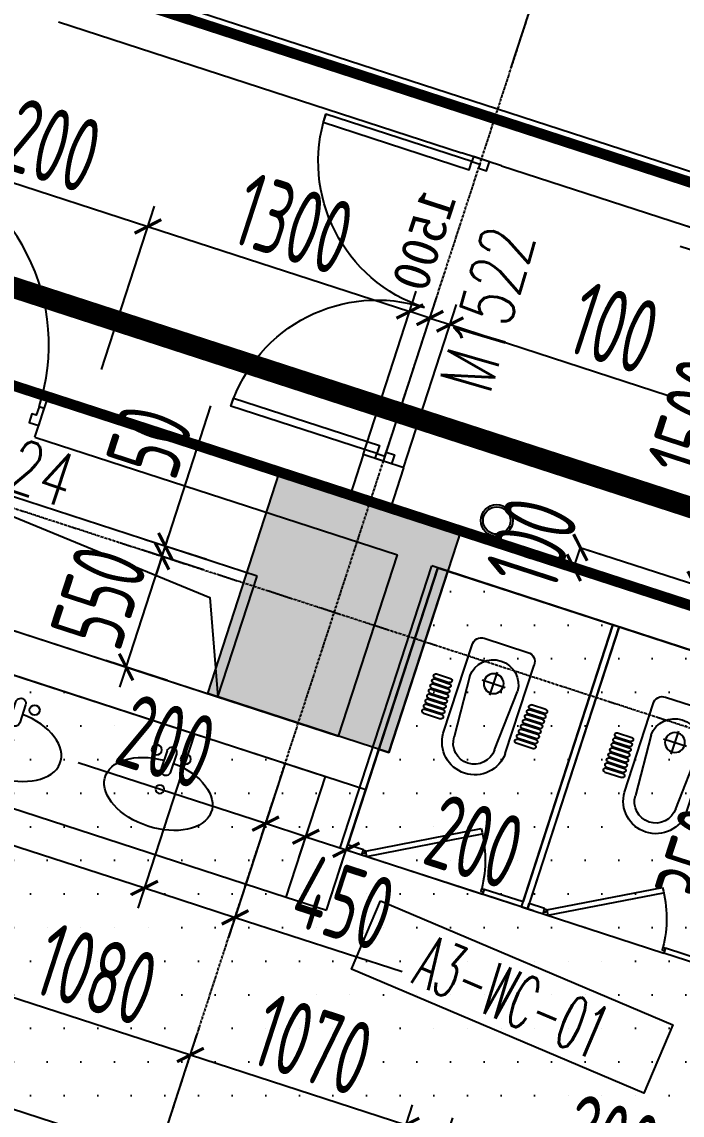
# Model space of a CAD drawing. Extents: x -3523 to 12007717, y -6694179 to 21431.
# Drawn here: x 11950025 to 11953143, y -6388192 to -6383028 of the extents above; entities that cross this region are included whole.
import ezdxf
from ezdxf.enums import TextEntityAlignment as Align
from ezdxf.xclip import XClip

# ---------------------------------------------------------------- set-up
doc = ezdxf.new("R2010")
doc.units = 0
doc.header["$LTSCALE"] = 10
doc.header["$MEASUREMENT"] = 0
doc.header["$XCLIPFRAME"] = 0
for name, pattern in [('A3-RG-axis-100$0$CENTER', [2, 1.25, -0.25, 0.25, -0.25]), ('A3-RI-4F$0$DASH', [0.35, 0.25, -0.1]), ('A3-RX-3F$0$AUDIT_I_130807214254-2', [0]), ('DASHED2', [0.375, 0.25, -0.125])]:
    doc.linetypes.add(name, pattern=pattern)
for name, color, linetype in [('A-CLOD', 200, 'Continuous'), ('A3-RB-4F-100$0$A-DIMS-100', 1, 'Continuous'), ('A3-RG-axis-100$0$A-GRID', 1, 'A3-RG-axis-100$0$CENTER'), ('A3-RI-4F$0$A-DOOR', 32, 'Continuous'), ('A3-RI-4F$0$A-FLOR', 2, 'Continuous'), ('A3-RI-4F$0$A-HATCH', 8, 'Continuous'), ('A3-RI-4F$0$A-WALL', 7, 'Continuous'), ('A3-RI-4F$0$A-WALL-FINI', 95, 'Continuous'), ('A3-RM-4F$0$0P-1', 191, 'Continuous'), ('A3-RM-4F$0$0P-FE-FH-V', 141, 'Continuous'), ('A3-RM-4F$0$A-EQPM', 55, 'Continuous'), ('A3-RS-1F$0$A-HATH-GRAY', 8, 'Continuous'), ('A3-RS-1F$0$A-WALL', 7, 'Continuous'), ('A3-RX-3F$0$A-FIXT', 55, 'Continuous'), ('A3-RX-3F$0$B1-WC-FIXT', 55, 'A3-RX-3F$0$AUDIT_I_130807214254-2'), ('A3-SYMB-4F-100$0$A-SYMB', 4, 'Continuous'), ('A3-SYMB-4F-100$0$A-SYMB-DOOR', 3, 'Continuous'), ('A3-SYMB-4F-100$0$A-SYMB-DOOR1', 3, 'Continuous'), ('A3-SYMB-4F-100$0$A-SYMB-DOOR2', 3, 'Continuous'), ('A3-SYMB-4F-100$0$A-SYMB-DOOR3', 3, 'Continuous'), ('A3-SYMB-4F-100$0$A-SYMB-NUMB-T', 4, 'Continuous')]:
    doc.layers.add(name, color=color, linetype=linetype)
doc.layers.add('A3-RI-4F$0$临时层', color=140, linetype='Continuous', plot=False)
doc.styles.add('A3-RB-4F-100$0$XD2008', font='xd-hzs.shx', dxfattribs={"width": 0.7, "bigfont": 'xd-hztxt.shx'})
doc.styles.add('A3-RI-4F$0$Standard', font='')
doc.styles.add('A3-SYMB-4F-100$0$ECADI-TXT', font='simplex.shx', dxfattribs={"bigfont": 'hztxt.shx'})
doc.styles.get('A3-RI-4F$0$Standard').set_extended_font_data('SimSun')
doc.dimstyles.new('A3-RB-4F-100$0$XD100$0', dxfattribs={"dimscale": 100, "dimtxt": 3.5, "dimasz": 1, "dimexe": 1, "dimexo": 2, "dimgap": 0.5, "dimtad": 1, "dimdec": 0, "dimdsep": 46, "dimtxsty": 'A3-RB-4F-100$0$XD2008', "dimblk1": 'A3-RB-4F-100$0$_ARCHTICK', "dimblk2": 'A3-RB-4F-100$0$_ARCHTICK', "dimsah": 1, "dimcen": 2.5, "dimclrt": 4, "dimaunit": 1, "dimadec": 0, "dimazin": 0, "dimtfac": 1, "dimtdec": 0, "dimtix": 1, "dimtmove": 0, "dimatfit": 3, "dimfxl": 0, "dimtolj": 1, "dimtzin": 0, "dimarcsym": 0})

# ---------------------------------------------------------------- blocks, each defined once
blk = doc.blocks.new('A3-RI-4F$0$J-单扇门-1000-1')
for points in [[(-1000, -82.1), (-973.7, -82.1), (-973.7, -40), (-952.6, -40), (-952.6, 2.1), (-1000, 2.1)], [(0, -82.1), (-26.3, -82.1), (-26.3, -40), (-47.4, -40), (-47.4, 2.1), (0, 2.1)], [(-26.3, -82.1), (-26.3, -1029.5), (-68.4, -1029.5), (-68.4, -82.1)]]:
    blk.add_lwpolyline(points, close=True)
blk.add_lwpolyline([(-973.7, -82.1, 0.414214), (-26.3, -1029.5)], format="xyb")
at = {"layer": 'Defpoints', "style": 'A3-RI-4F$0$Standard'}
blk.add_text('1000', height=175, rotation=360, dxfattribs=at).set_placement((-713, -242.3))
blk = doc.blocks.new('A3-RI-4F$0$J-双扇门-1500')
for points in [[(25, 80), (25, 805), (65, 805), (65, 80)], [(1475, 80), (1475, 805), (1435, 805), (1435, 80)], [(0, 80), (25, 80), (25, 40), (45, 40), (45, 0), (0, 0)], [(1500, 80), (1475, 80), (1475, 40), (1455, 40), (1455, 0), (1500, 0)]]:
    blk.add_lwpolyline(points, close=True)
for centre, start, end in [((25, 80), 0, 90), ((1475, 80), 90, 180)]:
    blk.add_arc(centre, 725, start, end)
at = {"layer": 'Defpoints', "style": 'A3-RI-4F$0$Standard'}
blk.add_text('1500', height=175, rotation=360, dxfattribs=at).set_placement((210.4, 93.8))
blk = doc.blocks.new('A3-RI-4F')
at = {"layer": 'A3-RI-4F$0$A-HATCH'}
h = blk.add_hatch(dxfattribs=at)
h.set_pattern_fill('DOTS', color=256, scale=100, style=0)
h.set_pattern_definition([(0, (0, 0), (79.375, 158.75), [0, -158.75])])
h.paths.add_polyline_path([(11946737.1, -6391577), (11948653, -6385680.5), (11951648.8, -6386653.9), (11951711, -6386463.8), (11951758.1, -6386479.1), (11952036.3, -6385623.2), (11956268.5, -6386998.3), (11953595.5, -6395224.9), (11948982.8, -6393726.2), (11949060.1, -6393488.4), (11949440.5, -6393612), (11949780.4, -6392565.9)])
h.paths.add_polyline_path([(11954460.7, -6392562), (11954831.5, -6391420.7), (11954137.3, -6391195.1), (11953766.4, -6392336.4)], flags=16)
at = {"layer": 'A3-RI-4F$0$A-DOOR'}
blk.add_line((11949197.3, -6384490.5), (11950148.4, -6384799.5), dxfattribs=at)
at = {"layer": 'A3-RI-4F$0$A-FLOR', "linetype": 'A3-RI-4F$0$DASH', "const_width": 50}
blk.add_lwpolyline([(11978173.5, -6391907.6), (11978173.5, -6391907.6), (11943983.5, -6380797), (11944800.8, -6378307.8), (11943489.7, -6377883.3), (11943489.7, -6377883.3), (11936318.7, -6375553.3), (11936423.8, -6375230), (11935995.8, -6375090.9), (11935887.7, -6375423.8)], dxfattribs=at)
at = {"layer": 'A3-RI-4F$0$A-HATCH'}
blk.add_lwpolyline([(11946737.1, -6391577), (11948653, -6385680.5), (11951648.8, -6386653.9), (11951711, -6386463.8), (11951758.1, -6386479.1), (11952036.3, -6385623.2), (11956268.5, -6386998.3), (11953595.5, -6395224.9), (11948982.8, -6393726.2), (11949060.1, -6393488.4), (11949440.5, -6393612), (11949780.4, -6392565.9)], close=True, dxfattribs=at)
at = {"layer": 'A3-RI-4F$0$A-WALL'}
for p, q in [((11950260, -6382838), (11962623.7, -6386855.2)), ((11950198.2, -6383028.2), (11952100.3, -6383646.2)), ((11952290.6, -6383707.9), (11952100.2, -6383646.1)), ((11952290.5, -6383708), (11962561.9, -6387045.4)), ((11950086.6, -6384989.7), (11950148.4, -6384799.5)), ((11950148.4, -6384799.5), (11951576.8, -6385263.6)), ((11950086.6, -6384989.7), (11951798.5, -6385545.9)), ((11951576.8, -6385263.6), (11951638.4, -6385073.2)), ((11951828.6, -6385135), (11951636.7, -6385072.6)), ((11951767, -6385325.4), (11951828.6, -6385135)), ((11951767, -6385325.4), (11956520.5, -6386869.9)), ((11948714.8, -6385490.3), (11951520.4, -6386401.9)), ((11951520.4, -6386401.9), (11951798.5, -6385545.9)), ((11951463.4, -6387224.5), (11951988.7, -6385607.7)), ((11951988.7, -6385607.7), (11956268.5, -6386998.3)), ((11948653, -6385680.5), (11951458.6, -6386592.1)), ((11951273.2, -6387162.7), (11951458.6, -6386592.1)), ((11951273.2, -6387162.7), (11951463.4, -6387224.5)), ((11949001.4, -6387844.1), (11951873.6, -6388777.3))]:
    blk.add_line(p, q, dxfattribs=at)
at = {"layer": 'A3-RI-4F$0$A-WALL-FINI'}
blk.add_line((11950275.4, -6382790.5), (11966443.6, -6388043.7), dxfattribs=at)
at = {"layer": 'A3-RI-4F$0$临时层', "color": 5, "linetype": 'A3-RI-4F$0$DASH', "const_width": 50}
blk.add_lwpolyline([(11943538.6, -6382651.8), (11959991.8, -6387997.8)], dxfattribs=at)
at = {"layer": 'A3-RI-4F$0$临时层'}
blk.add_circle((11952267.6, -6385383.8), 75, dxfattribs=at)
at = {"layer": 'A3-RI-4F$0$A-DOOR', "xscale": -1, "rotation": 72.000000003135}
blk.add_blockref('A3-RI-4F$0$J-双扇门-1500', (11952233.4, -6383689.3), dxfattribs=at)
at = {"layer": 'A3-RI-4F$0$A-DOOR', "rotation": 161.9999999987661}
blk.add_blockref('A3-RI-4F$0$J-单扇门-1000-1', (11949154.1, -6384623.6), dxfattribs=at)
blk = doc.blocks.new('A3-RG-axis-100')
at = {"layer": 'A3-RG-axis-100$0$A-GRID'}
for p, q in [((11908702.6, -6371911.2), (12006585.7, -6403715.4)), ((11947019.4, -6399607.3), (11953753.8, -6378881))]:
    blk.add_line(p, q, dxfattribs=at)
blk = doc.blocks.new('A3-SYMB-4F-100$0$ECADI-TAG-DOOR')
at = {"layer": 'A3-SYMB-4F-100$0$A-SYMB-DOOR', "style": 'A3-SYMB-4F-100$0$ECADI-TXT', "width": 0.7}
for tag, p in [('门窗主编号1', (-6.414, 7.257)), ('门窗主编号2', (2.085, 7.257))]:
    blk.add_attdef(tag, p, '', height=2.5, dxfattribs=at)
at = {"layer": 'A3-SYMB-4F-100$0$A-SYMB-DOOR', "style": 'A3-SYMB-4F-100$0$ECADI-TXT', "width": 0.7, "flags": 1}
for tag, p in [('洞口尺寸(宽X高)', (-6.416, 1.62)), ('备注', (-6.394, -1.213))]:
    blk.add_attdef(tag, p, '', height=2.5, dxfattribs=at)
at = {"layer": 'A3-SYMB-4F-100$0$A-SYMB-DOOR1', "style": 'A3-SYMB-4F-100$0$ECADI-TXT', "width": 0.7}
blk.add_attdef('门窗辅编号1', (-6.414, 4.413), '', height=2.5, dxfattribs=at)
at = {"layer": 'A3-SYMB-4F-100$0$A-SYMB-DOOR2', "style": 'A3-SYMB-4F-100$0$ECADI-TXT', "width": 0.7}
blk.add_attdef('门窗辅编号2', (-2.861, 4.413), '', height=2.5, dxfattribs=at)
at = {"layer": 'A3-SYMB-4F-100$0$A-SYMB-DOOR3', "style": 'A3-SYMB-4F-100$0$ECADI-TXT', "width": 0.7}
blk.add_attdef('门窗辅编号3', (2.323, 4.413), '', height=2.5, dxfattribs=at)
blk = doc.blocks.new('A3-SYMB-4F-100$0$ECADI-TAG-CODE')
at = {"layer": 'A3-SYMB-4F-100$0$A-SYMB-NUMB-T', "color": 1}
blk.add_lwpolyline([(0, 3.5), (15, 3.5), (15, 0), (0, 0)], close=True, dxfattribs=at)
at = {"layer": 'A3-SYMB-4F-100$0$A-SYMB-NUMB-T', "style": 'A3-SYMB-4F-100$0$ECADI-TXT', "width": 0.7}
blk.add_attdef('CODE', text='', height=2.5, dxfattribs=at).set_placement((7.5, 1.75), align=Align.MIDDLE_CENTER)
blk = doc.blocks.new('A3-SYMB-4F-100')
at = {"layer": 'A3-SYMB-4F-100$0$A-SYMB'}
ref = blk.add_blockref('A3-SYMB-4F-100$0$ECADI-TAG-CODE', (11951581.4, -6387502.3), dxfattribs=dict(at, xscale=100.0000000100172, yscale=100.0000000002328, zscale=100, rotation=337))
ref.add_attrib('CODE', 'A3-WC-01', dxfattribs={"layer": 'A3-SYMB-4F-100$0$A-SYMB-NUMB-T', "height": 250, "rotation": 337, "style": 'A3-SYMB-4F-100$0$ECADI-TXT', "width": 0.5}).set_placement((11952340.2, -6387634.2), align=Align.MIDDLE_CENTER)
at = {"layer": 'A3-SYMB-4F-100$0$A-SYMB-DOOR'}
ref = blk.add_blockref('A3-SYMB-4F-100$0$ECADI-TAG-DOOR', (11953216.1, -6384027.8), dxfattribs=dict(at, xscale=99.9999999999729, yscale=100, zscale=100, rotation=73.78205870423896))
ref.add_attrib('门窗主编号1', 'M1522', dxfattribs={"height": 250, "rotation": 73.7821, "style": 'A3-SYMB-4F-100$0$ECADI-TXT', "width": 0.7}).set_placement((11952452.4, -6384045.2), align=Align.RIGHT)
ref = blk.add_blockref('A3-SYMB-4F-100$0$ECADI-TAG-DOOR', (11949551.8, -6385867.4, -333.3), dxfattribs=dict(at, xscale=99.99999999997296, yscale=100, zscale=100, rotation=342))
ref.add_attrib('门窗主编号1', 'FM丙', dxfattribs={"height": 250, "rotation": 342, "style": 'A3-SYMB-4F-100$0$ECADI-TXT', "width": 0.7}).set_placement((11949558.1, -6385103.6, -333.3), align=Align.RIGHT)
ref.add_attrib('门窗主编号2', '1224', (11949650.9, -6385138.1), dxfattribs={"height": 250, "rotation": 342, "style": 'A3-SYMB-4F-100$0$ECADI-TXT', "width": 0.7})
blk = doc.blocks.new('A3-RM-4F$0$DFA')
at = {"layer": 'A3-RM-4F$0$0P-FE-FH-V'}
for radius in [75, 65]:
    blk.add_circle((0, 0), radius, dxfattribs=at)
blk = doc.blocks.new('A3-RM-4F')
at = {"layer": 'A3-RM-4F$0$A-EQPM'}
blk.add_lwpolyline([(11951135.2, -6385645.8), (11948900.2, -6384919.6), (11948714.8, -6385490.3), (11950949.7, -6386216.5)], close=True, dxfattribs=at)
blk.add_lwpolyline([(11948900.2, -6384919.6), (11950912.4, -6385746.7), (11950949.7, -6386216.5)], dxfattribs=at)
at = {"layer": 'A3-RM-4F$0$0P-1'}
blk.add_blockref('A3-RM-4F$0$DFA', (11952267.6, -6385383.8), dxfattribs=at)
blk = doc.blocks.new('A3-RB-4F-100$0$_ARCHTICK')
at = {"color": 0, "linetype": 'ByBlock', "const_width": 0.15}
blk.add_lwpolyline([(-0.5, -0.5), (0.5, 0.5)], dxfattribs=at)
blk = doc.blocks.new('*D2632')
at = {"layer": 'A3-RB-4F-100$0$A-DIMS-100', "color": 0, "lineweight": -2}
for p, q in [((11949669.5, -6387956), (11949824.4, -6387479.2)), ((11949793.5, -6387574.4), (11950820.7, -6387908.1)), ((11950696.7, -6388289.7), (11950851.6, -6387813))]:
    blk.add_line(p, q, dxfattribs=at)
at = {"layer": 'Defpoints', "color": 0}
for p in [(11950820.7, -6387908.1), (11949607.7, -6388146.2), (11950634.9, -6388479.9)]:
    blk.add_point(p, dxfattribs=at)
at = {"layer": 'A3-RB-4F-100$0$A-DIMS-100', "color": 0, "lineweight": -2, "xscale": 100, "yscale": 100, "zscale": 100}
for p, rotation in [((11949793.5, -6387574.4), 161.9999999996428), ((11950820.7, -6387908.1), 341.9999999996427)]:
    blk.add_blockref('A3-RB-4F-100$0$_ARCHTICK', p, dxfattribs=dict(at, rotation=rotation))
at = {"layer": 'A3-RB-4F-100$0$A-DIMS-100', "color": 4, "insert": (11950376.6, -6387527.2), "char_height": 350, "attachment_point": 5, "rotation": 342, "style": 'A3-RB-4F-100$0$XD2008'}
blk.add_mtext('\\A1;1080', dxfattribs=at)
blk = doc.blocks.new('*D2633')
at = {"layer": 'A3-RB-4F-100$0$A-DIMS-100', "color": 0, "lineweight": -2}
for p, q in [((11950696.7, -6388289.7), (11950851.6, -6387813)), ((11950820.7, -6387908.1), (11951838.3, -6388238.7)), ((11951714.3, -6388620.4), (11951869.2, -6388143.6))]:
    blk.add_line(p, q, dxfattribs=at)
at = {"layer": 'Defpoints', "color": 0}
for p in [(11951838.3, -6388238.7), (11950634.9, -6388479.9), (11951652.5, -6388810.6)]:
    blk.add_point(p, dxfattribs=at)
at = {"layer": 'A3-RB-4F-100$0$A-DIMS-100', "color": 0, "lineweight": -2, "xscale": 100, "yscale": 100, "zscale": 100}
for p, rotation in [((11950820.7, -6387908.1), 161.9999999996282), ((11951838.3, -6388238.7), 341.9999999996281)]:
    blk.add_blockref('A3-RB-4F-100$0$_ARCHTICK', p, dxfattribs=dict(at, rotation=rotation))
at = {"layer": 'A3-RB-4F-100$0$A-DIMS-100', "color": 4, "insert": (11951399, -6387859.4), "char_height": 350, "attachment_point": 5, "rotation": 342, "style": 'A3-RB-4F-100$0$XD2008'}
blk.add_mtext('\\A1;1070', dxfattribs=at)
blk = doc.blocks.new('*D2634')
at = {"layer": 'A3-RB-4F-100$0$A-DIMS-100', "color": 0, "lineweight": -2}
for p, q in [((11951714.3, -6388620.4), (11951869.2, -6388143.6)), ((11951838.3, -6388238.7), (11952028.5, -6388300.5)), ((11951904.5, -6388682.2), (11952059.4, -6388205.4)), ((11952028.5, -6388300.5), (11953081, -6388642.5))]:
    blk.add_line(p, q, dxfattribs=at)
at = {"layer": 'Defpoints', "color": 0}
for p in [(11952028.5, -6388300.5), (11951652.5, -6388810.6), (11951842.7, -6388872.4)]:
    blk.add_point(p, dxfattribs=at)
at = {"layer": 'A3-RB-4F-100$0$A-DIMS-100', "color": 0, "lineweight": -2, "xscale": 100, "yscale": 100, "zscale": 100}
for p, rotation in [((11951838.3, -6388238.7), 161.9999999997161), ((11952028.5, -6388300.5), 341.9999999997161)]:
    blk.add_blockref('A3-RB-4F-100$0$_ARCHTICK', p, dxfattribs=dict(at, rotation=rotation))
at = {"layer": 'A3-RB-4F-100$0$A-DIMS-100', "color": 4, "insert": (11952803.4, -6388315.7), "char_height": 350, "attachment_point": 5, "rotation": 342, "style": 'A3-RB-4F-100$0$XD2008'}
blk.add_mtext('\\A1;200', dxfattribs=at)
blk = doc.blocks.new('*D2675')
at = {"layer": 'A3-RB-4F-100$0$A-DIMS-100', "color": 0, "lineweight": -2}
for p, q in [((11951335, -6386972.5), (11951396.8, -6386782.3)), ((11951525.2, -6387034.3), (11951587, -6386844.1)), ((11951365.9, -6386877.4), (11951556.1, -6386939.2)), ((11951556.1, -6386939.2), (11952440.6, -6387226.6))]:
    blk.add_line(p, q, dxfattribs=at)
at = {"layer": 'Defpoints', "color": 0}
for p in [(11951556.1, -6386939.2), (11951273.2, -6387162.7), (11951463.4, -6387224.5)]:
    blk.add_point(p, dxfattribs=at)
at = {"layer": 'A3-RB-4F-100$0$A-DIMS-100', "color": 0, "lineweight": -2, "xscale": 100, "yscale": 100, "zscale": 100}
for p, rotation in [((11951365.9, -6386877.4), 161.9999999999443), ((11951556.1, -6386939.2), 341.9999999999443)]:
    blk.add_blockref('A3-RB-4F-100$0$_ARCHTICK', p, dxfattribs=dict(at, rotation=rotation))
at = {"layer": 'A3-RB-4F-100$0$A-DIMS-100', "color": 4, "insert": (11952163, -6386899.8), "char_height": 350, "attachment_point": 5, "rotation": 342, "style": 'A3-RB-4F-100$0$XD2008'}
blk.add_mtext('\\A1;200', dxfattribs=at)
blk = doc.blocks.new('*D2676')
at = {"layer": 'A3-RB-4F-100$0$A-DIMS-100', "color": 0, "lineweight": -2}
for p, q in [((11951175.7, -6386815.6), (11950291.2, -6386528.2)), ((11951144.8, -6386910.7), (11951206.6, -6386720.5)), ((11951335, -6386972.5), (11951396.8, -6386782.3)), ((11951365.9, -6386877.4), (11951175.7, -6386815.6))]:
    blk.add_line(p, q, dxfattribs=at)
at = {"layer": 'Defpoints', "color": 0}
for p in [(11951365.9, -6386877.4), (11951083, -6387100.9), (11951273.2, -6387162.7)]:
    blk.add_point(p, dxfattribs=at)
at = {"layer": 'A3-RB-4F-100$0$A-DIMS-100', "color": 0, "lineweight": -2, "xscale": 100, "yscale": 100, "zscale": 100}
for p, rotation in [((11951175.7, -6386815.6), 161.999999999942), ((11951365.9, -6386877.4), 341.999999999942)]:
    blk.add_blockref('A3-RB-4F-100$0$_ARCHTICK', p, dxfattribs=dict(at, rotation=rotation))
at = {"layer": 'A3-RB-4F-100$0$A-DIMS-100', "color": 4, "insert": (11950707.8, -6386427), "char_height": 350, "attachment_point": 5, "rotation": 342, "style": 'A3-RB-4F-100$0$XD2008'}
blk.add_mtext('\\A1;200', dxfattribs=at)
blk = doc.blocks.new('*D2678')
at = {"layer": 'A3-RB-4F-100$0$A-DIMS-100', "color": 0, "lineweight": -2}
for p, q in [((11949259.1, -6384300.2), (11949509.9, -6383528.5)), ((11949479, -6383623.6), (11950620.2, -6383994.4)), ((11950400.4, -6384671), (11950651.1, -6383899.3))]:
    blk.add_line(p, q, dxfattribs=at)
at = {"layer": 'Defpoints', "color": 0}
for p in [(11950620.2, -6383994.4), (11949197.3, -6384490.5), (11950338.6, -6384861.3)]:
    blk.add_point(p, dxfattribs=at)
at = {"layer": 'A3-RB-4F-100$0$A-DIMS-100', "color": 0, "lineweight": -2, "xscale": 100, "yscale": 100, "zscale": 100}
for p, rotation in [((11949479, -6383623.6), 162.000663046633), ((11950620.2, -6383994.4), 342.000663046633)]:
    blk.add_blockref('A3-RB-4F-100$0$_ARCHTICK', p, dxfattribs=dict(at, rotation=rotation))
at = {"layer": 'A3-RB-4F-100$0$A-DIMS-100', "color": 4, "insert": (11950119.1, -6383595.1), "char_height": 350, "attachment_point": 5, "rotation": 342.0007, "style": 'A3-RB-4F-100$0$XD2008'}
blk.add_mtext('\\A1;1200', dxfattribs=at)
blk = doc.blocks.new('*D2679')
at = {"layer": 'A3-RB-4F-100$0$A-DIMS-100', "color": 0, "lineweight": -2}
for p, q in [((11950400.4, -6384671), (11950651.1, -6383899.3)), ((11950620.2, -6383994.4), (11951856.6, -6384396.2)), ((11951636.8, -6385072.8), (11951887.5, -6384301))]:
    blk.add_line(p, q, dxfattribs=at)
at = {"layer": 'Defpoints', "color": 0}
for p in [(11951856.6, -6384396.2), (11950338.6, -6384861.3), (11951575, -6385263)]:
    blk.add_point(p, dxfattribs=at)
at = {"layer": 'A3-RB-4F-100$0$A-DIMS-100', "color": 0, "lineweight": -2, "xscale": 100, "yscale": 100, "zscale": 100}
for p, rotation in [((11950620.2, -6383994.4), 162.0006630466269), ((11951856.6, -6384396.2), 342.0006630466269)]:
    blk.add_blockref('A3-RB-4F-100$0$_ARCHTICK', p, dxfattribs=dict(at, rotation=rotation))
at = {"layer": 'A3-RB-4F-100$0$A-DIMS-100', "color": 4, "insert": (11951308, -6383981.3), "char_height": 350, "attachment_point": 5, "rotation": 342.0007, "style": 'A3-RB-4F-100$0$XD2008'}
blk.add_mtext('\\A1;1300', dxfattribs=at)
blk = doc.blocks.new('*D2680')
at = {"layer": 'A3-RB-4F-100$0$A-DIMS-100', "color": 0, "lineweight": -2}
for p, q in [((11951731.9, -6385103.7), (11951982.6, -6384331.9)), ((11951826.8, -6385134.5), (11952077.5, -6384362.8)), ((11951951.7, -6384427.1), (11951856.6, -6384396.2)), ((11951951.7, -6384427.1), (11952046.6, -6384457.9)), ((11952046.6, -6384457.9), (11953077, -6384792.6))]:
    blk.add_line(p, q, dxfattribs=at)
at = {"layer": 'Defpoints', "color": 0}
for p in [(11952046.6, -6384457.9), (11951670.1, -6385293.9), (11951765, -6385324.7)]:
    blk.add_point(p, dxfattribs=at)
at = {"layer": 'A3-RB-4F-100$0$A-DIMS-100', "color": 0, "lineweight": -2, "xscale": 100, "yscale": 100, "zscale": 100}
for p, rotation in [((11951951.7, -6384427.1), 342.0006630466531), ((11952046.6, -6384457.9), 162.0006630466531)]:
    blk.add_blockref('A3-RB-4F-100$0$_ARCHTICK', p, dxfattribs=dict(at, rotation=rotation))
at = {"layer": 'A3-RB-4F-100$0$A-DIMS-100', "color": 4, "insert": (11952821.5, -6384473.1), "char_height": 350, "attachment_point": 5, "rotation": 342.0007, "style": 'A3-RB-4F-100$0$XD2008'}
blk.add_mtext('\\A1;100', dxfattribs=at)
blk = doc.blocks.new('*D2716')
at = {"layer": 'A3-RB-4F-100$0$A-DIMS-100', "color": 0, "lineweight": -2}
for p, q in [((11953133.9, -6384087.2), (11953760.6, -6384290.8)), ((11953201.9, -6385686.5), (11953665.4, -6384259.9)), ((11952670.3, -6385513.7), (11953297, -6385717.4))]:
    blk.add_line(p, q, dxfattribs=at)
at = {"layer": 'Defpoints', "color": 0}
for p in [(11952943.6, -6384025.4), (11953665.4, -6384259.9), (11952480.1, -6385451.9)]:
    blk.add_point(p, dxfattribs=at)
at = {"layer": 'A3-RB-4F-100$0$A-DIMS-100', "color": 0, "lineweight": -2, "xscale": 100, "yscale": 100, "zscale": 100}
for p, rotation in [((11953665.4, -6384259.9), 72.0000000000273), ((11953201.9, -6385686.5), 252.0000000000273)]:
    blk.add_blockref('A3-RB-4F-100$0$_ARCHTICK', p, dxfattribs=dict(at, rotation=rotation))
at = {"layer": 'A3-RB-4F-100$0$A-DIMS-100', "color": 4, "insert": (11953219.7, -6384903.7), "char_height": 350, "attachment_point": 5, "rotation": 72, "style": 'A3-RB-4F-100$0$XD2008'}
blk.add_mtext('\\A1;1500', dxfattribs=at)
blk = doc.blocks.new('*D2717')
at = {"layer": 'A3-RB-4F-100$0$A-DIMS-100', "color": 0, "lineweight": -2}
for p, q in [((11952631.3, -6385606.2), (11952662.2, -6385511.1)), ((11952670.3, -6385513.7), (11952757.3, -6385542)), ((11952639.4, -6385608.9), (11952726.4, -6385637.1))]:
    blk.add_line(p, q, dxfattribs=at)
at = {"layer": 'Defpoints', "color": 0}
for p in [(11952480.1, -6385451.9), (11952662.2, -6385511.1), (11952449.2, -6385547.1)]:
    blk.add_point(p, dxfattribs=at)
at = {"layer": 'A3-RB-4F-100$0$A-DIMS-100', "color": 0, "lineweight": -2, "xscale": 100, "yscale": 100, "zscale": 100}
for p, rotation in [((11952662.2, -6385511.1), 72.0000000000323), ((11952631.3, -6385606.2), 252.0000000000323)]:
    blk.add_blockref('A3-RB-4F-100$0$_ARCHTICK', p, dxfattribs=dict(at, rotation=rotation))
at = {"layer": 'A3-RB-4F-100$0$A-DIMS-100', "color": 4, "insert": (11952432.8, -6385489.1), "char_height": 350, "attachment_point": 5, "rotation": 72, "style": 'A3-RB-4F-100$0$XD2008'}
blk.add_mtext('\\A1;100', dxfattribs=at)
blk = doc.blocks.new('*D3159')
at = {"layer": 'A3-RB-4F-100$0$A-DIMS-100', "color": 0, "lineweight": -2}
for p, q in [((11953739, -6386176.4), (11953630.9, -6386509.3)), ((11954170.6, -6386316.7), (11953643.9, -6386145.5)), ((11954062.5, -6386649.5), (11953535.8, -6386478.4)), ((11953630.9, -6386509.3), (11953343.5, -6387393.8))]:
    blk.add_line(p, q, dxfattribs=at)
at = {"layer": 'Defpoints', "color": 0}
for p in [(11953739, -6386176.4), (11954360.8, -6386378.5), (11954252.7, -6386711.3)]:
    blk.add_point(p, dxfattribs=at)
at = {"layer": 'A3-RB-4F-100$0$A-DIMS-100', "color": 0, "lineweight": -2, "xscale": 100, "yscale": 100, "zscale": 100}
for p, rotation in [((11953739, -6386176.4), 72.00000000013112), ((11953630.9, -6386509.3), 252.0000000001311)]:
    blk.add_blockref('A3-RB-4F-100$0$_ARCHTICK', p, dxfattribs=dict(at, rotation=rotation))
at = {"layer": 'A3-RB-4F-100$0$A-DIMS-100', "color": 4, "insert": (11953242.3, -6386977.1), "char_height": 350, "attachment_point": 5, "rotation": 72, "style": 'A3-RB-4F-100$0$XD2008'}
blk.add_mtext('\\A1;350', dxfattribs=at)
blk = doc.blocks.new('*D3162')
at = {"layer": 'A3-RB-4F-100$0$A-DIMS-100', "color": 0, "lineweight": -2}
for p, q in [((11953164.8, -6383992.1), (11954425.9, -6384401.8)), ((11953133.9, -6384087.2), (11954395, -6384496.9)), ((11954330.8, -6384370.9), (11954361.7, -6384275.8)), ((11954330.8, -6384370.9), (11954299.9, -6384466)), ((11954299.9, -6384466), (11953918.1, -6385641.2))]:
    blk.add_line(p, q, dxfattribs=at)
at = {"layer": 'Defpoints', "color": 0}
for p in [(11952974.5, -6383930.3), (11952943.6, -6384025.4), (11954330.8, -6384370.9)]:
    blk.add_point(p, dxfattribs=at)
at = {"layer": 'A3-RB-4F-100$0$A-DIMS-100', "color": 0, "lineweight": -2, "xscale": 100, "yscale": 100, "zscale": 100}
for p, rotation in [((11954330.8, -6384370.9), 252.0000000001236), ((11954299.9, -6384466), 72.00000000012365)]:
    blk.add_blockref('A3-RB-4F-100$0$_ARCHTICK', p, dxfattribs=dict(at, rotation=rotation))
at = {"layer": 'A3-RB-4F-100$0$A-DIMS-100', "color": 4, "insert": (11953809.6, -6385246.7), "char_height": 350, "attachment_point": 5, "rotation": 72, "style": 'A3-RB-4F-100$0$XD2008'}
blk.add_mtext('\\A1;100', dxfattribs=at)
blk = doc.blocks.new('*D2399')
at = {"layer": 'A3-RB-4F-100$0$A-DIMS-100', "color": 0, "lineweight": -2}
for p, q in [((11950337.3, -6382600.1), (11950487.9, -6382136.6)), ((11950457, -6382231.7), (11952454.2, -6382880.6)), ((11952334.5, -6383249.1), (11952485.1, -6382785.5))]:
    blk.add_line(p, q, dxfattribs=at)
at = {"layer": 'Defpoints', "color": 0}
for p in [(11950275.5, -6382790.3), (11952454.2, -6382880.6), (11952272.7, -6383439.3)]:
    blk.add_point(p, dxfattribs=at)
at = {"layer": 'A3-RB-4F-100$0$A-DIMS-100', "color": 0, "lineweight": -2, "xscale": 100, "yscale": 100, "zscale": 100}
for p, rotation in [((11950457, -6382231.7), 161.9999999999571), ((11952454.2, -6382880.6), 341.9999999999571)]:
    blk.add_blockref('A3-RB-4F-100$0$_ARCHTICK', p, dxfattribs=dict(at, rotation=rotation))
at = {"layer": 'A3-RB-4F-100$0$A-DIMS-100', "color": 4, "insert": (11951525.1, -6382342.2), "char_height": 350, "attachment_point": 5, "rotation": 342, "style": 'A3-RB-4F-100$0$XD2008'}
blk.add_mtext('\\A1;2100', dxfattribs=at)
blk = doc.blocks.new('*D2501')
at = {"layer": 'A3-RB-4F-100$0$A-DIMS-100', "color": 0, "lineweight": -2}
for p, q in [((11948653, -6385680.5), (11948385.5, -6386503.5)), ((11950840.4, -6386391.2), (11950573, -6387214.3)), ((11948416.4, -6386408.4), (11950603.9, -6387119.2))]:
    blk.add_line(p, q, dxfattribs=at)
at = {"layer": 'Defpoints', "color": 0}
for p in [(11948714.8, -6385490.3), (11950902.2, -6386201), (11950603.9, -6387119.2)]:
    blk.add_point(p, dxfattribs=at)
at = {"layer": 'A3-RB-4F-100$0$A-DIMS-100', "color": 0, "lineweight": -2, "xscale": 100, "yscale": 100, "zscale": 100}
for p, rotation in [((11948416.4, -6386408.4), 161.9999999999085), ((11950603.9, -6387119.2), 341.9999999999085)]:
    blk.add_blockref('A3-RB-4F-100$0$_ARCHTICK', p, dxfattribs=dict(at, rotation=rotation))
at = {"layer": 'A3-RB-4F-100$0$A-DIMS-100', "color": 4, "insert": (11949579.7, -6386549.8), "char_height": 350, "attachment_point": 5, "rotation": 342, "style": 'A3-RB-4F-100$0$XD2008'}
blk.add_mtext('\\A1;2300', dxfattribs=at)
blk = doc.blocks.new('*D2502')
at = {"layer": 'A3-RB-4F-100$0$A-DIMS-100', "color": 0, "lineweight": -2}
for p, q in [((11950840.4, -6386391.2), (11950573, -6387214.3)), ((11951268.4, -6386530.3), (11951000.9, -6387353.3)), ((11950603.9, -6387119.2), (11951031.8, -6387258.2)), ((11951031.8, -6387258.2), (11951821.2, -6387514.7))]:
    blk.add_line(p, q, dxfattribs=at)
at = {"layer": 'Defpoints', "color": 0}
for p in [(11950902.2, -6386201), (11951330.2, -6386340.1), (11951031.8, -6387258.2)]:
    blk.add_point(p, dxfattribs=at)
at = {"layer": 'A3-RB-4F-100$0$A-DIMS-100', "color": 0, "lineweight": -2, "xscale": 100, "yscale": 100, "zscale": 100}
for p, rotation in [((11950603.9, -6387119.2), 161.999999999943), ((11951031.8, -6387258.2), 341.999999999943)]:
    blk.add_blockref('A3-RB-4F-100$0$_ARCHTICK', p, dxfattribs=dict(at, rotation=rotation))
at = {"layer": 'A3-RB-4F-100$0$A-DIMS-100', "color": 4, "insert": (11951543.6, -6387187.9), "char_height": 350, "attachment_point": 5, "rotation": 342, "style": 'A3-RB-4F-100$0$XD2008'}
blk.add_mtext('\\A1;450', dxfattribs=at)
blk = doc.blocks.new('*D2532')
at = {"layer": 'A3-RB-4F-100$0$A-DIMS-100', "color": 0, "lineweight": -2}
for p, q in [((11950686.9, -6385552.7), (11950717.8, -6385457.6)), ((11950516.9, -6386075.8), (11950686.9, -6385552.7)), ((11950881.9, -6385616.1), (11950591.8, -6385521.8)), ((11950712, -6386139.2), (11950421.8, -6386044.9)), ((11950516.9, -6386075.8), (11950486, -6386170.9))]:
    blk.add_line(p, q, dxfattribs=at)
at = {"layer": 'Defpoints', "color": 0}
for p in [(11950686.9, -6385552.7), (11951072.2, -6385677.9), (11950902.2, -6386201)]:
    blk.add_point(p, dxfattribs=at)
at = {"layer": 'A3-RB-4F-100$0$A-DIMS-100', "color": 0, "lineweight": -2, "xscale": 100, "yscale": 100, "zscale": 100}
for p, rotation in [((11950686.9, -6385552.7), 252.0000000000379), ((11950516.9, -6386075.8), 72.00000000003787)]:
    blk.add_blockref('A3-RB-4F-100$0$_ARCHTICK', p, dxfattribs=dict(at, rotation=rotation))
at = {"layer": 'A3-RB-4F-100$0$A-DIMS-100', "color": 4, "insert": (11950387.9, -6385744.7), "char_height": 350, "attachment_point": 5, "rotation": 72, "style": 'A3-RB-4F-100$0$XD2008'}
blk.add_mtext('\\A1;550', dxfattribs=at)
blk = doc.blocks.new('*D2533')
at = {"layer": 'A3-RB-4F-100$0$A-DIMS-100', "color": 0, "lineweight": -2}
for p, q in [((11950702.3, -6385505.2), (11950917.6, -6384842.6)), ((11950897.4, -6385568.6), (11950607.2, -6385474.3)), ((11950686.9, -6385552.7), (11950702.3, -6385505.2)), ((11950881.9, -6385616.1), (11950591.8, -6385521.8)), ((11950686.9, -6385552.7), (11950656, -6385647.8))]:
    blk.add_line(p, q, dxfattribs=at)
at = {"layer": 'Defpoints', "color": 0}
for p in [(11950702.3, -6385505.2), (11951087.6, -6385630.4), (11951072.2, -6385677.9)]:
    blk.add_point(p, dxfattribs=at)
at = {"layer": 'A3-RB-4F-100$0$A-DIMS-100', "color": 0, "lineweight": -2, "xscale": 100, "yscale": 100, "zscale": 100}
for p, rotation in [((11950702.3, -6385505.2), 252.0000000007175), ((11950686.9, -6385552.7), 72.00000000071749)]:
    blk.add_blockref('A3-RB-4F-100$0$_ARCHTICK', p, dxfattribs=dict(at, rotation=rotation))
at = {"layer": 'A3-RB-4F-100$0$A-DIMS-100', "color": 4, "insert": (11950626.9, -6385009.3), "char_height": 350, "attachment_point": 5, "rotation": 72, "style": 'A3-RB-4F-100$0$XD2008'}
blk.add_mtext('\\A1;50', dxfattribs=at)
blk = doc.blocks.new('A3-RX-3F$0$J-手盆-528x388-b')
for p, q in [((-24, -112), (-24, -24)), ((24, -24), (24, -112))]:
    blk.add_line(p, q)
for centre, radius in [((-72, -34), 24), ((72, -34), 24), ((0, -207), 20)]:
    blk.add_circle(centre, radius)
at = {"extrusion": (0, 0, -1)}
for centre, start_param, end_param in [((0, -24), 5.497787, 8.63938), ((0, -112), 2.356194, 5.497787)]:
    blk.add_ellipse(centre, major_axis=(-17, 17), ratio=1, start_param=start_param, end_param=end_param, dxfattribs=at)
blk.add_ellipse((0, -230), major_axis=(-264, 0), ratio=0.606061, start_param=4.803424, end_param=10.90454)
blk = doc.blocks.new('A3-RX-3F$0$BI-W-db')
at = {"layer": 'A3-RX-3F$0$A-FIXT'}
for p, q in [((-10343.2, 5642.9), (-10343.2, 6572.9)), ((-8943.2, 6572.9), (-10343.2, 6572.9)), ((-8943.2, 6572.9), (-8943.2, 6542.5)), ((-10343.2, 6542.5), (-8968.6, 6542.5)), ((-8943.2, 6542.5), (-8968.6, 6542.5)), ((-8968.6, 6465.4), (-8968.6, 6542.5)), ((-8943.2, 6542.5), (-8943.2, 6465.4)), ((-8943.2, 6465.4), (-8968.6, 6465.4)), ((-8943.2, 6465.4), (-8943.2, 5865.4)), ((-9855.1, 6404.5), (-9855.1, 6404.5)), ((-9830.1, 6404.5), (-9830.1, 6404.5)), ((-9805.1, 6404.5), (-9805.1, 6404.5)), ((-9780.1, 6404.5), (-9780.1, 6404.5)), ((-9755.1, 6404.5), (-9755.1, 6404.5)), ((-9730.1, 6404.5), (-9730.1, 6404.5)), ((-9705.1, 6404.5), (-9705.1, 6404.5)), ((-9680.1, 6404.5), (-9680.1, 6404.5)), ((-8966, 6454.5), (-9236, 5967.6)), ((-8943.3, 6441.4), (-9213.3, 5954.5)), ((-8966, 6454.5), (-8943.3, 6441.4)), ((-9845.1, 6394.5), (-9845.1, 6324)), ((-9840.1, 6394.5), (-9840.1, 6322)), ((-9820.1, 6394.5), (-9820.1, 6322)), ((-9815.1, 6394.5), (-9815.1, 6320.1)), ((-9795.1, 6394.5), (-9795.1, 6320.1)), ((-9790.1, 6394.5), (-9790.1, 6318.1)), ((-9770.1, 6394.5), (-9770.1, 6318.1)), ((-9765.1, 6394.5), (-9765.1, 6316.2)), ((-9745.1, 6394.5), (-9745.1, 6316.2)), ((-9740.1, 6394.5), (-9740.1, 6314.2)), ((-9720.1, 6394.5), (-9720.1, 6314.2)), ((-9715.1, 6394.5), (-9715.1, 6312.3)), ((-9695.1, 6394.5), (-9695.1, 6312.3)), ((-9690.1, 6394.5), (-9690.1, 6310.4)), ((-9670.1, 6394.5), (-9670.1, 6310.4)), ((-9855.1, 6314), (-9855.1, 6314)), ((-9830.1, 6314), (-9830.1, 6314)), ((-9830.1, 6312), (-9830.1, 6312)), ((-9805.1, 6314), (-9805.1, 6314)), ((-9805.1, 6310.1), (-9805.1, 6310.1)), ((-9780.1, 6308.1), (-9780.1, 6308.1)), ((-9755.1, 6306.2), (-9755.1, 6306.2)), ((-9730.1, 6304.2), (-9730.1, 6304.2)), ((-9705.1, 6302.3), (-9705.1, 6302.3)), ((-9608.8, 6276.6), (-10047.7, 6276.6)), ((-9680.1, 6300.4), (-9680.1, 6300.4)), ((-10095.1, 6231.1), (-10095.1, 6014.2)), ((-9905.1, 6241.3), (-9608.8, 6222.7)), ((-9905.1, 6179.8), (-9905.1, 6065.5)), ((-9848, 6122.7), (-9962.3, 6122.7)), ((-9608.8, 6022.7), (-9905.1, 6004)), ((-9608.8, 5968.8), (-10047.7, 5968.8)), ((-9755.1, 5939.2), (-9755.1, 5939.2)), ((-9755.1, 5939.2), (-9755.1, 5939.2)), ((-9730.1, 5941.1), (-9730.1, 5941.1)), ((-9730.1, 5941.1), (-9730.1, 5941.1)), ((-9705.1, 5943.1), (-9705.1, 5943.1)), ((-9705.1, 5943.1), (-9705.1, 5943.1)), ((-9680.1, 5945), (-9680.1, 5945)), ((-9680.1, 5945), (-9680.1, 5945)), ((-9865.1, 5850.9), (-9865.1, 5921.4)), ((-9865.1, 5850.9), (-9865.1, 5921.4)), ((-9855.1, 5931.4), (-9855.1, 5931.4)), ((-9855.1, 5931.4), (-9855.1, 5931.4)), ((-9845.1, 5850.9), (-9845.1, 5921.4)), ((-9845.1, 5850.9), (-9845.1, 5921.4)), ((-9840.1, 5850.9), (-9840.1, 5923.4)), ((-9840.1, 5850.9), (-9840.1, 5923.4)), ((-9830.1, 5933.4), (-9830.1, 5933.4)), ((-9830.1, 5933.4), (-9830.1, 5933.4)), ((-9830.1, 5931.4), (-9830.1, 5931.4)), ((-9830.1, 5931.4), (-9830.1, 5931.4)), ((-9820.1, 5850.9), (-9820.1, 5923.4)), ((-9820.1, 5850.9), (-9820.1, 5923.4)), ((-9815.1, 5850.9), (-9815.1, 5925.3)), ((-9815.1, 5850.9), (-9815.1, 5925.3)), ((-9805.1, 5935.3), (-9805.1, 5935.3)), ((-9805.1, 5935.3), (-9805.1, 5935.3)), ((-9805.1, 5931.4), (-9805.1, 5931.4)), ((-9805.1, 5931.4), (-9805.1, 5931.4)), ((-9795.1, 5850.9), (-9795.1, 5925.3)), ((-9795.1, 5850.9), (-9795.1, 5925.3)), ((-9790.1, 5850.9), (-9790.1, 5927.3)), ((-9790.1, 5850.9), (-9790.1, 5927.3)), ((-9780.1, 5937.3), (-9780.1, 5937.3)), ((-9780.1, 5937.3), (-9780.1, 5937.3)), ((-9770.1, 5850.9), (-9770.1, 5927.3)), ((-9770.1, 5850.9), (-9770.1, 5927.3)), ((-9765.1, 5850.9), (-9765.1, 5929.2)), ((-9765.1, 5850.9), (-9765.1, 5929.2)), ((-9745.1, 5850.9), (-9745.1, 5929.2)), ((-9745.1, 5850.9), (-9745.1, 5929.2)), ((-9740.1, 5850.9), (-9740.1, 5931.1)), ((-9740.1, 5850.9), (-9740.1, 5931.1)), ((-9720.1, 5850.9), (-9720.1, 5931.1)), ((-9720.1, 5850.9), (-9720.1, 5931.1)), ((-9715.1, 5850.9), (-9715.1, 5933.1)), ((-9715.1, 5850.9), (-9715.1, 5933.1)), ((-9695.1, 5850.9), (-9695.1, 5933.1)), ((-9695.1, 5850.9), (-9695.1, 5933.1)), ((-9690.1, 5850.9), (-9690.1, 5935)), ((-9690.1, 5850.9), (-9690.1, 5935)), ((-9670.1, 5850.9), (-9670.1, 5935)), ((-9670.1, 5850.9), (-9670.1, 5935)), ((-9855.1, 5840.9), (-9855.1, 5840.9)), ((-9855.1, 5840.9), (-9855.1, 5840.9)), ((-9830.1, 5840.9), (-9830.1, 5840.9)), ((-9830.1, 5840.9), (-9830.1, 5840.9)), ((-9805.1, 5840.9), (-9805.1, 5840.9)), ((-9805.1, 5840.9), (-9805.1, 5840.9)), ((-9780.1, 5840.9), (-9780.1, 5840.9)), ((-9780.1, 5840.9), (-9780.1, 5840.9)), ((-9755.1, 5840.9), (-9755.1, 5840.9)), ((-9755.1, 5840.9), (-9755.1, 5840.9)), ((-9730.1, 5840.9), (-9730.1, 5840.9)), ((-9730.1, 5840.9), (-9730.1, 5840.9)), ((-9705.1, 5840.9), (-9705.1, 5840.9)), ((-9705.1, 5840.9), (-9705.1, 5840.9)), ((-9680.1, 5840.9), (-9680.1, 5840.9)), ((-9680.1, 5840.9), (-9680.1, 5840.9)), ((-8968.6, 5865.4), (-8968.6, 5672.9)), ((-8968.6, 5865.4), (-8943.2, 5865.4)), ((-8943.2, 5642.9), (-8943.2, 5865.4)), ((-10343.2, 5672.9), (-8968.6, 5672.9)), ((-10343.2, 5642.9), (-8943.2, 5642.9))]:
    blk.add_line(p, q, dxfattribs=at)
for points in [[(-8954.5, 6465.3), (-8954.5, 6454.5), (-8966, 6454.5), (-8966, 6465.3)], [(-9865.1, 6394.5), (-9865.1, 6324)], [(-8966, 5865.5), (-8966, 5877.4), (-8954.5, 5877.4), (-8954.5, 5865.5)]]:
    blk.add_lwpolyline(points, dxfattribs=at)
blk.add_circle((-9905.1, 6122.7), 47.1, dxfattribs=at)
for centre, radius, start, end in [((-9855.1, 6394.5), 10, 90, 180), ((-9855.1, 6394.5), 10, 0, 90), ((-9830.1, 6394.5), 10, 90, 180), ((-9830.1, 6394.5), 10, 0, 90), ((-9805.1, 6394.5), 10, 90, 180), ((-9805.1, 6394.5), 10, 0, 90), ((-9780.1, 6394.5), 10, 90, 180), ((-9780.1, 6394.5), 10, 0, 90), ((-9755.1, 6394.5), 10, 90, 180), ((-9755.1, 6394.5), 10, 0, 90), ((-9730.1, 6394.5), 10, 90, 180), ((-9730.1, 6394.5), 10, 0, 90), ((-9705.1, 6394.5), 10, 90, 180), ((-9705.1, 6394.5), 10, 0, 90), ((-9680.1, 6394.5), 10, 90, 180), ((-9680.1, 6394.5), 10, 0, 90), ((-9855.1, 6324), 10, 180, 270), ((-9855.1, 6324), 10, 270, 0), ((-9830.1, 6322), 10, 180, 270), ((-9830.1, 6322), 10, 270, 0), ((-9805.1, 6320.1), 10, 180, 270), ((-9805.1, 6320.1), 10, 270, 0), ((-9780.1, 6318.1), 10, 180, 270), ((-9780.1, 6318.1), 10, 270, 0), ((-9755.1, 6316.2), 10, 180, 270), ((-9755.1, 6316.2), 10, 270, 0), ((-9730.1, 6314.2), 10, 180, 270), ((-9730.1, 6314.2), 10, 270, 0), ((-9705.1, 6312.3), 10, 180, 270), ((-9705.1, 6312.3), 10, 270, 0), ((-9680.1, 6310.4), 10, 180, 270), ((-9680.1, 6310.4), 10, 270, 0), ((-10051.4, 6233), 43.8, 85.1451, 182.4127), ((-9614.1, 6122.7), 154, 271.9788, 88.0212), ((-9898.8, 6122.7), 118.8, 93.0487, 266.9513), ((-9610.2, 6122.7), 100, 270.775, 89.225), ((-10051.4, 6012.4), 43.8, 177.5873, 274.8549), ((-9755.1, 5929.2), 10, 90, 180), ((-9755.1, 5929.2), 10, 90, 180), ((-9755.1, 5929.2), 10, 0, 90), ((-9755.1, 5929.2), 10, 0, 90), ((-9730.1, 5931.1), 10, 90, 180), ((-9730.1, 5931.1), 10, 90, 180), ((-9730.1, 5931.1), 10, 0, 90), ((-9730.1, 5931.1), 10, 0, 90), ((-9705.1, 5933.1), 10, 90, 180), ((-9705.1, 5933.1), 10, 90, 180), ((-9705.1, 5933.1), 10, 0, 90), ((-9705.1, 5933.1), 10, 0, 90), ((-9680.1, 5935), 10, 90, 180), ((-9680.1, 5935), 10, 90, 180), ((-9680.1, 5935), 10, 0, 90), ((-9680.1, 5935), 10, 0, 90), ((-8929.2, 6436), 559.9, 236.769, 266.2281), ((-9855.1, 5921.4), 10, 90, 180), ((-9855.1, 5921.4), 10, 90, 180), ((-9855.1, 5921.4), 10, 0, 90), ((-9855.1, 5921.4), 10, 0, 90), ((-9830.1, 5923.4), 10, 90, 180), ((-9830.1, 5923.4), 10, 90, 180), ((-9830.1, 5923.4), 10, 0, 90), ((-9830.1, 5923.4), 10, 0, 90), ((-9805.1, 5925.3), 10, 90, 180), ((-9805.1, 5925.3), 10, 90, 180), ((-9805.1, 5925.3), 10, 0, 90), ((-9805.1, 5925.3), 10, 0, 90), ((-9780.1, 5927.3), 10, 90, 180), ((-9780.1, 5927.3), 10, 90, 180), ((-9780.1, 5927.3), 10, 0, 90), ((-9780.1, 5927.3), 10, 0, 90), ((-9855.1, 5850.9), 10, 180, 270), ((-9855.1, 5850.9), 10, 180, 270), ((-9855.1, 5850.9), 10, 270, 0), ((-9855.1, 5850.9), 10, 270, 0), ((-9830.1, 5850.9), 10, 180, 270), ((-9830.1, 5850.9), 10, 180, 270), ((-9830.1, 5850.9), 10, 270, 0), ((-9830.1, 5850.9), 10, 270, 0), ((-9805.1, 5850.9), 10, 180, 270), ((-9805.1, 5850.9), 10, 180, 270), ((-9805.1, 5850.9), 10, 270, 0), ((-9805.1, 5850.9), 10, 270, 0), ((-9780.1, 5850.9), 10, 180, 270), ((-9780.1, 5850.9), 10, 180, 270), ((-9780.1, 5850.9), 10, 270, 0), ((-9780.1, 5850.9), 10, 270, 0), ((-9755.1, 5850.9), 10, 180, 270), ((-9755.1, 5850.9), 10, 180, 270), ((-9755.1, 5850.9), 10, 270, 0), ((-9755.1, 5850.9), 10, 270, 0), ((-9730.1, 5850.9), 10, 180, 270), ((-9730.1, 5850.9), 10, 180, 270), ((-9730.1, 5850.9), 10, 270, 0), ((-9730.1, 5850.9), 10, 270, 0), ((-9705.1, 5850.9), 10, 180, 270), ((-9705.1, 5850.9), 10, 180, 270), ((-9705.1, 5850.9), 10, 270, 0), ((-9705.1, 5850.9), 10, 270, 0), ((-9680.1, 5850.9), 10, 180, 270), ((-9680.1, 5850.9), 10, 180, 270), ((-9680.1, 5850.9), 10, 270, 0), ((-9680.1, 5850.9), 10, 270, 0)]:
    blk.add_arc(centre, radius, start, end, dxfattribs=at)
blk = doc.blocks.new('A3-RX-3F')
at = {"layer": 'A3-RX-3F$0$A-FIXT'}
blk.add_line((11948467.6, -6386251.1), (11951273.2, -6387162.7), dxfattribs=at)
at = {"layer": 'A3-RX-3F$0$A-FIXT', "rotation": 341.9999999993802}
blk.add_blockref('A3-RX-3F$0$J-手盆-528x388-b', (11950027, -6386224.7), dxfattribs=at)
at = {"layer": 'A3-RX-3F$0$A-FIXT', "xscale": -1, "rotation": 342.0000000011715}
blk.add_blockref('A3-RX-3F$0$J-手盆-528x388-b', (11950740.3, -6386456.5), dxfattribs=at)
at = {"layer": 'A3-RX-3F$0$B1-WC-FIXT', "xscale": -1, "rotation": 72.000000135784}
for p in [(11955015.2, -6397466.6), (11955871.2, -6397744.7)]:
    blk.add_blockref('A3-RX-3F$0$BI-W-db', p, dxfattribs=at)
blk = doc.blocks.new('A3-RS-1F')
at = {"layer": 'A3-RS-1F$0$A-HATH-GRAY'}
blk.add_hatch(color=256, dxfattribs=at).paths.add_polyline_path([(11950902.2, -6386201), (11951242.1, -6385154.8), (11952098.1, -6385433), (11951758.1, -6386479.1)])
at = {"layer": 'A3-RS-1F$0$A-WALL'}
blk.add_lwpolyline([(11950902.2, -6386201), (11951242.1, -6385154.8), (11952098.1, -6385433), (11951758.1, -6386479.1)], close=True, dxfattribs=at)
blk = doc.blocks.new('A3-RB-4F-100')
at = {"layer": 'A3-RB-4F-100$0$A-DIMS-100'}
for p1, p2, distance, override, picture, middle in [((11950275.5, -6382790.3), (11952272.7, -6383439.3), 587.4, {"dimasz": 1, "dimadec": 3}, '*D2399', (11951525.1, -6382342.2)), ((11949197.3, -6384490.5), (11950338.6, -6384861.3), 911.4, {"dimasz": 1, "dimadec": 3}, '*D2678', (11950119.1, -6383595.1)), ((11950338.6, -6384861.3), (11951575, -6385263), 911.4, {"dimasz": 1, "dimadec": 3}, '*D2679', (11951308, -6383981.3)), ((11952480.1, -6385451.9), (11952943.6, -6384025.4), -758.9, {"dimasz": 1, "dimadec": 3}, '*D2716', (11953219.7, -6384903.7)), ((11950902.2, -6386201), (11951072.2, -6385677.9), 405.1, {"dimadec": 3}, '*D2532', (11950387.9, -6385744.7)), ((11948714.8, -6385490.3), (11950902.2, -6386201), -965.4, {"dimadec": 3}, '*D2501', (11949579.7, -6386549.8)), ((11949607.7, -6388146.2), (11950634.9, -6388479.9), 601.3, {"dimasz": 1, "dimadec": 3}, '*D2632', (11950376.6, -6387527.2)), ((11950634.9, -6388479.9), (11951652.5, -6388810.6), 601.3, {"dimasz": 1, "dimadec": 3}, '*D2633', (11951399, -6387859.4))]:
    dim = blk.add_aligned_dim(p1=p1, p2=p2, distance=distance, dimstyle='A3-RB-4F-100$0$XD100$0', override=override, dxfattribs=at)
    dim.commit()
    dim.dimension.update_dxf_attribs({"geometry": picture, "text_midpoint": middle})
for base, p1, p2, angle, override, picture, middle in [((11954330.8, -6384370.9), (11952943.6, -6384025.4), (11952974.5, -6383930.3), 72, {"dimasz": 1, "dimadec": 3}, '*D3162', (11954023.6, -6385316.2)), ((11952046.6, -6384457.9), (11951670.1, -6385293.9), (11951765, -6385324.7), 342.0007, {"dimasz": 1, "dimadec": 3}, '*D2680', (11952752, -6384687.1)), ((11950702.3, -6385505.2), (11951072.2, -6385677.9), (11951087.6, -6385630.4), 72, {"dimadec": 3}, '*D2533', (11950840.9, -6385078.8)), ((11952662.2, -6385511.1), (11952449.2, -6385547.1), (11952480.1, -6385451.9), 72, {"dimasz": 1, "dimadec": 3}, '*D2717', (11952646.7, -6385558.7)), ((11951365.9, -6386877.4), (11951083, -6387100.9), (11951273.2, -6387162.7), 342, {"dimasz": 1, "dimadec": 3}, '*D2676', (11950638.3, -6386641)), ((11953739, -6386176.4), (11954252.7, -6386711.3), (11954360.8, -6386378.5), 72, {"dimasz": 1, "dimadec": 3}, '*D3159', (11953456.3, -6387046.6)), ((11951031.8, -6387258.2), (11950902.2, -6386201), (11951330.2, -6386340.1), 342, {"dimadec": 3}, '*D2502', (11951474.1, -6387401.9)), ((11951556.1, -6386939.2), (11951273.2, -6387162.7), (11951463.4, -6387224.5), 342, {"dimasz": 1, "dimadec": 3}, '*D2675', (11952093.4, -6387113.8)), ((11952028.5, -6388300.5), (11951652.5, -6388810.6), (11951842.7, -6388872.4), 342, {"dimasz": 1, "dimadec": 3}, '*D2634', (11952733.9, -6388529.7))]:
    dim = blk.add_linear_dim(base=base, p1=p1, p2=p2, angle=angle, dimstyle='A3-RB-4F-100$0$XD100$0', override=override, dxfattribs=at)
    dim.commit()
    dim.dimension.update_dxf_attribs({"geometry": picture, "text_midpoint": middle, "dimtype": 129})

msp = doc.modelspace()

# ---------------------------------------------------------------- linework, layer by layer
at = {"layer": 'A-CLOD', "linetype": 'DASHED2', "const_width": 100}
msp.add_lwpolyline([(11948896.4, -6383928.9), (11957234.1, -6386638, -0.414214), (11957426.8, -6387016.1), (11954420.7, -6396267.6, -0.414214), (11954042.7, -6396460.2), (11945705, -6393751.1, -0.414214), (11945512.4, -6393373.1), (11948518.4, -6384121.5, -0.414214)], format="xyb", close=True, dxfattribs=at)

# ---------------------------------------------------------------- block references
for name in ['A3-RB-4F-100', 'A3-RI-4F', 'A3-RG-axis-100', 'A3-SYMB-4F-100', 'A3-RM-4F', 'A3-RX-3F']:
    msp.add_blockref(name, (0, 0))
ref = msp.add_blockref('A3-RS-1F', (0, 0))
XClip(ref).set_block_clipping_path([(11871425.4322899505, -6415321.6611522771), (11906602.3863900397, -6425223.3304480491), (11927660.6718041506, -6433885.5894491719), (11979180.2172092292, -6452870.0973187089), (12006666.0703704003, -6383055.1873073513), (11899640.5729718395, -6357118.50795958), (11882000.8699817006, -6406957.6178313009)])

doc.saveas('drawing.dxf')
